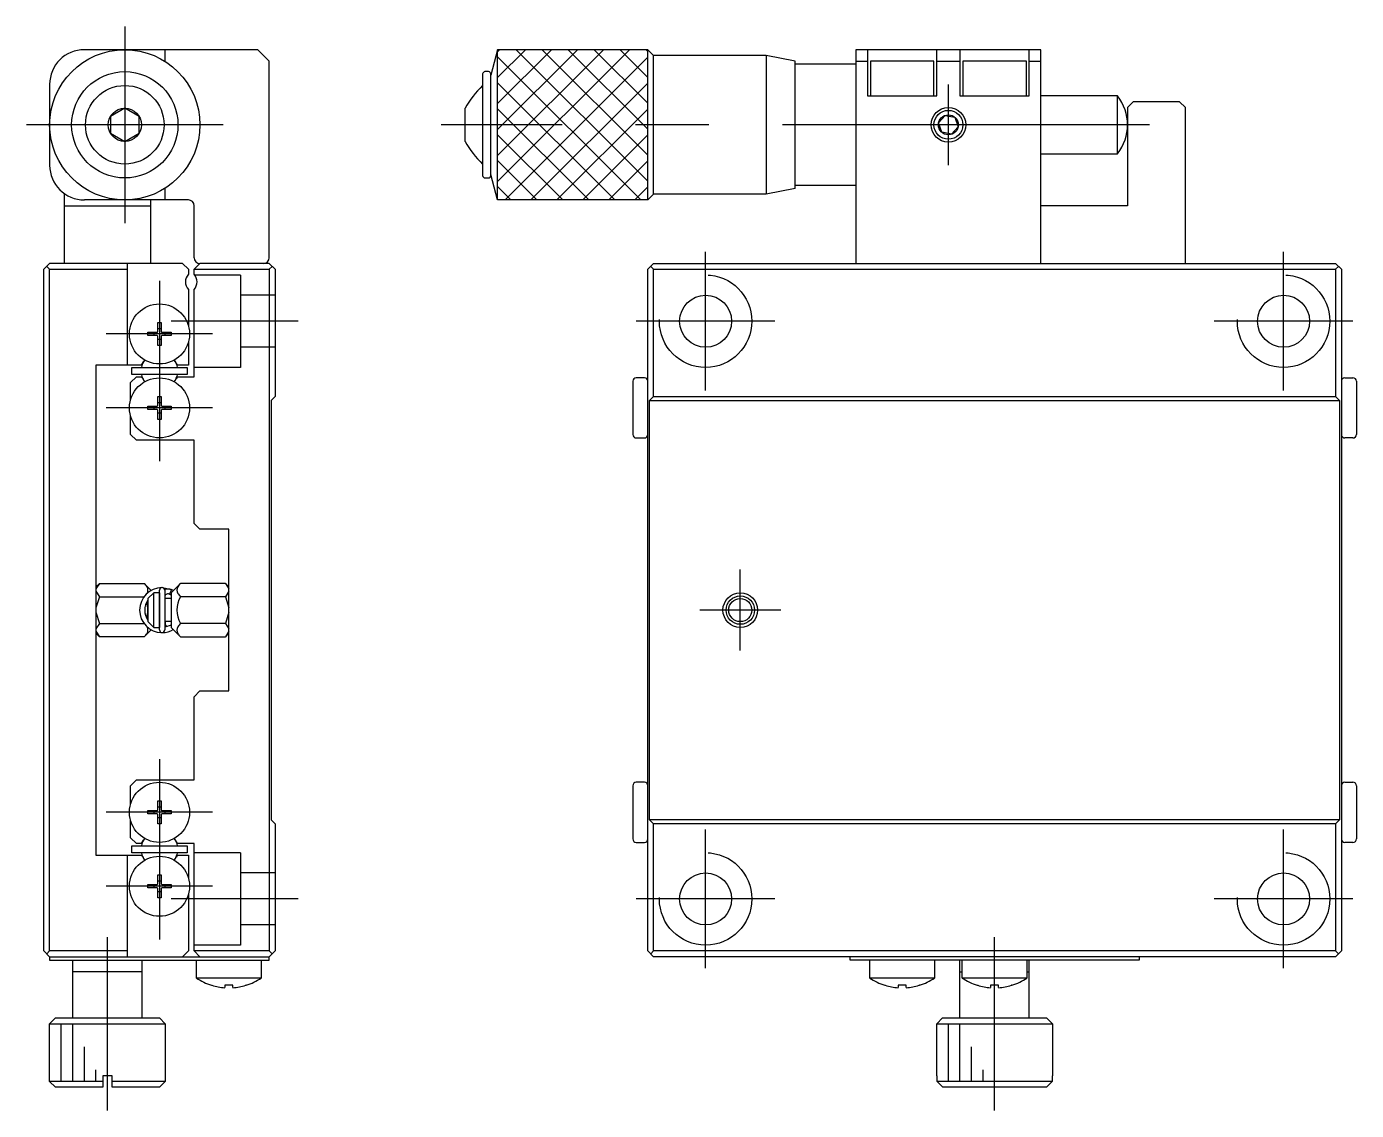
# Model space of a CAD drawing. Extents: x 1 to 263, y 0 to 182.
# Drawn here: x 147.7 to 262.8, y 53.5 to 147.3 of the extents above; entities that cross this region are included whole.
import ezdxf

# ---------------------------------------------------------------- set-up
doc = ezdxf.new("R2010")
doc.units = 0
doc.linetypes.add('CENTER', pattern=[50.8, 31.75, -6.35, 6.35, -6.35])
doc.linetypes.add('DASHED', pattern=[19.05, 12.7, -6.35])
doc.layers.get('0').update_dxf_attribs({"linetype": 'CONTINUOUS'})
doc.layers.add('CENTER', color=1, linetype='CENTER')

msp = doc.modelspace()

# ---------------------------------------------------------------- linework, layer by layer
at = {"color": 7, "linetype": 'CONTINUOUS'}
for p, q in [((167.71, 145.32), (152.71, 145.32)), ((159.71, 144.3), (159.71, 145.32)), ((168.71, 144.32), (167.71, 145.32)), ((188.46, 145.32), (187.87, 143.12)), ((201.46, 145.32), (188.46, 145.32)), ((188.46, 132.32), (188.46, 145.32)), ((201.96, 144.82), (201.46, 145.32)), ((201.46, 132.32), (201.46, 145.32)), ((235.46, 145.32), (219.46, 145.32)), ((219.46, 145.32), (219.46, 126.82)), ((220.46, 145.32), (220.46, 141.32)), ((226.46, 141.32), (226.46, 145.32)), ((228.46, 145.32), (228.46, 141.32)), ((234.46, 141.32), (234.46, 145.32)), ((235.46, 126.82), (235.46, 145.32)), ((168.71, 127.32), (168.71, 144.32)), ((211.71, 144.82), (201.96, 144.82)), ((201.96, 132.82), (201.96, 144.82)), ((214.21, 144.32), (211.71, 144.82)), ((211.71, 144.82), (211.71, 132.82)), ((214.21, 133.32), (214.21, 144.32)), ((219.46, 144.07), (214.21, 144.07)), ((219.46, 144.32), (220.46, 144.32)), ((226.21, 144.32), (220.71, 144.32)), ((220.71, 144.32), (220.71, 141.32)), ((226.21, 141.32), (226.21, 144.32)), ((226.46, 144.32), (228.46, 144.32)), ((234.21, 144.32), (228.71, 144.32)), ((228.71, 144.32), (228.71, 141.32)), ((234.21, 141.32), (234.21, 144.32)), ((234.46, 144.32), (235.46, 144.32)), ((187.17, 143.22), (187.17, 134.42)), ((187.67, 143.42), (187.37, 143.42)), ((187.87, 134.42), (187.87, 143.22)), ((149.71, 142.32), (149.71, 135.32)), ((220.46, 141.32), (226.46, 141.32)), ((228.46, 141.32), (234.46, 141.32)), ((242.08, 141.32), (235.46, 141.32)), ((242.08, 136.32), (242.08, 141.32)), ((243.46, 140.82), (242.96, 140.32)), ((247.46, 140.82), (243.46, 140.82)), ((247.96, 140.32), (247.46, 140.82)), ((156.21, 140.26), (154.96, 139.54)), ((154.96, 139.54), (154.96, 138.1)), ((157.46, 139.54), (156.21, 140.26)), ((157.46, 138.1), (157.46, 139.54)), ((185.66, 137.38), (185.66, 140.26)), ((226.61, 138.99), (227.18, 139.64)), ((227.18, 139.64), (228.03, 139.47)), ((228.03, 139.47), (228.31, 138.65)), ((242.96, 140.32), (242.96, 131.82)), ((247.96, 126.82), (247.96, 140.32)), ((154.96, 138.1), (156.21, 137.38)), ((156.21, 137.38), (157.46, 138.1)), ((226.89, 138.17), (226.61, 138.99)), ((227.74, 138), (226.89, 138.17)), ((228.31, 138.65), (227.74, 138)), ((235.46, 136.32), (242.08, 136.32)), ((187.37, 134.22), (187.67, 134.22)), ((188.46, 132.32), (187.87, 134.52)), ((219.46, 133.57), (214.21, 133.57)), ((150.96, 132.88), (150.96, 126.82)), ((161.71, 132.32), (152.71, 132.32)), ((158.46, 126.82), (158.46, 132.32)), ((159.71, 132.32), (159.71, 133.34)), ((201.46, 132.32), (188.46, 132.32)), ((201.96, 132.82), (201.46, 132.32)), ((211.71, 132.82), (201.96, 132.82)), ((214.21, 133.32), (211.71, 132.82)), ((150.96, 131.82), (158.46, 131.82)), ((162.21, 127.32), (162.21, 131.82)), ((242.96, 131.82), (235.46, 131.82)), ((149.21, 126.32), (149.71, 126.82)), ((149.71, 126.32), (149.46, 126.57)), ((161.21, 126.82), (149.71, 126.82)), ((156.41, 126.82), (156.41, 118.02)), ((161.21, 126.82), (161.71, 126.32)), ((162.21, 126.32), (162.71, 126.82)), ((168.71, 126.82), (162.71, 126.82)), ((168.71, 126.82), (169.21, 126.32)), ((168.71, 126.32), (168.96, 126.57)), ((201.46, 126.32), (201.96, 126.82)), ((201.96, 126.32), (201.71, 126.57)), ((201.96, 126.82), (260.96, 126.82)), ((260.96, 126.82), (261.46, 126.32)), ((260.96, 126.32), (261.21, 126.57)), ((149.21, 67.32), (149.21, 126.32)), ((149.71, 67.32), (149.71, 126.32)), ((149.71, 126.32), (156.41, 126.32)), ((161.71, 126.32), (161.71, 125.88)), ((162.21, 126.32), (168.71, 126.32)), ((162.21, 125.88), (162.21, 126.32)), ((168.71, 126.32), (168.71, 67.32)), ((169.21, 126.32), (169.21, 115.32)), ((201.46, 67.32), (201.46, 126.32)), ((201.96, 115.32), (201.96, 126.32)), ((201.96, 126.32), (260.96, 126.32)), ((260.96, 126.32), (260.96, 115.32)), ((261.46, 126.32), (261.46, 67.32)), ((161.71, 124.56), (161.71, 121.43)), ((162.21, 117.02), (162.21, 124.56)), ((158.21, 120.58), (158.21, 120.87)), ((158.21, 120.87), (159.01, 120.87)), ((158.74, 120.58), (158.74, 120.87)), ((159.07, 121.72), (159.36, 121.72)), ((159.07, 120.93), (159.07, 121.72)), ((159.07, 121.19), (159.36, 121.19)), ((159.36, 121.72), (159.36, 120.93)), ((159.42, 120.87), (160.21, 120.87)), ((159.68, 120.87), (159.68, 120.58)), ((160.21, 120.87), (160.21, 120.58)), ((159.01, 120.58), (158.21, 120.58)), ((159.07, 119.72), (159.07, 120.52)), ((159.36, 120.25), (159.07, 120.25)), ((159.36, 119.72), (159.07, 119.72)), ((159.36, 120.52), (159.36, 119.72)), ((160.21, 120.58), (159.42, 120.58)), ((161.71, 120.01), (161.71, 118.02)), ((157.66, 118.02), (153.71, 118.02)), ((153.71, 118.02), (153.71, 75.62)), ((156.81, 117.82), (161.61, 117.82)), ((156.81, 117.22), (156.81, 117.82)), ((157.66, 118.02), (157.84, 118.32)), ((160.76, 118.02), (160.59, 118.32)), ((161.71, 118.02), (160.76, 118.02)), ((161.61, 117.82), (161.61, 117.22)), ((156.71, 116.52), (157.21, 117.02)), ((156.71, 115.03), (156.71, 116.52)), ((161.61, 117.22), (156.81, 117.22)), ((157.21, 117.02), (157.66, 117.02)), ((157.66, 117.02), (157.79, 116.8)), ((160.76, 117.02), (160.64, 116.8)), ((160.76, 117.02), (162.21, 117.02)), ((200.16, 116.62), (200.16, 112.02)), ((201.16, 116.92), (200.46, 116.92)), ((261.76, 116.92), (262.46, 116.92)), ((262.76, 116.62), (262.76, 112.02)), ((159.07, 115.32), (159.36, 115.32)), ((159.07, 114.53), (159.07, 115.32)), ((159.36, 115.32), (159.36, 114.53)), ((169.21, 115.32), (168.86, 114.97)), ((201.61, 114.97), (201.96, 115.32)), ((201.96, 115.32), (260.96, 115.32)), ((260.96, 115.32), (261.31, 114.97)), ((158.21, 114.18), (158.21, 114.47)), ((158.21, 114.47), (159.01, 114.47)), ((159.01, 114.18), (158.21, 114.18)), ((158.74, 114.18), (158.74, 114.47)), ((159.07, 114.79), (159.36, 114.79)), ((159.07, 113.32), (159.07, 114.12)), ((159.36, 114.12), (159.36, 113.32)), ((159.42, 114.47), (160.21, 114.47)), ((160.21, 114.18), (159.42, 114.18)), ((159.68, 114.47), (159.68, 114.18)), ((160.21, 114.47), (160.21, 114.18)), ((168.86, 114.97), (168.86, 78.67)), ((201.61, 114.97), (261.31, 114.97)), ((201.61, 78.67), (201.61, 114.97)), ((261.31, 114.97), (261.31, 78.67)), ((156.71, 112.02), (156.71, 113.61)), ((159.36, 113.85), (159.07, 113.85)), ((159.36, 113.32), (159.07, 113.32)), ((157.21, 111.52), (156.71, 112.02)), ((200.46, 111.72), (201.16, 111.72)), ((262.46, 111.72), (261.76, 111.72)), ((162.21, 111.52), (157.21, 111.52)), ((162.21, 104.32), (162.21, 111.52)), ((162.71, 103.82), (162.21, 104.32)), ((165.21, 103.82), (162.71, 103.82)), ((165.21, 89.82), (165.21, 103.82)), ((153.71, 98.83), (154.01, 99.13)), ((154.01, 99.13), (153.71, 98.65)), ((154.01, 99.13), (157.9, 99.13)), ((157.9, 99.13), (158.5, 98.53)), ((161.02, 99.13), (160.21, 98.32)), ((164.91, 99.13), (161.02, 99.13)), ((165.21, 98.83), (164.91, 99.13)), ((164.91, 99.13), (165.21, 98.65)), ((153.71, 98.46), (154.01, 97.98)), ((154.01, 97.98), (153.71, 97.01)), ((154.01, 97.98), (157.87, 97.98)), ((158.71, 98.32), (158.21, 97.82)), ((158.21, 97.82), (158.21, 95.82)), ((159.21, 98.32), (158.71, 98.32)), ((158.71, 95.32), (158.71, 98.32)), ((159.21, 95.1), (159.21, 98.55)), ((159.21, 98.32), (159.21, 95.32)), ((159.48, 98.77), (159.99, 98.67)), ((159.66, 98.61), (159.67, 98.61)), ((159.66, 98.55), (159.66, 95.1)), ((160.21, 97.82), (159.66, 97.82)), ((159.67, 98.61), (159.7, 98.63)), ((159.7, 98.63), (159.73, 98.64)), ((159.71, 97.82), (159.71, 98.1)), ((159.73, 98.64), (159.77, 98.65)), ((159.77, 98.65), (159.8, 98.66)), ((159.8, 98.66), (159.84, 98.66)), ((159.84, 98.66), (159.87, 98.66)), ((159.87, 98.66), (159.91, 98.67)), ((159.91, 98.67), (159.94, 98.67)), ((159.94, 98.67), (159.98, 98.67)), ((159.98, 98.67), (160.02, 98.66)), ((160.02, 98.66), (160.05, 98.66)), ((160.05, 98.2), (160.04, 98.19)), ((160.21, 98.11), (160.04, 98.19)), ((160.05, 98.66), (160.09, 98.65)), ((160.06, 98.2), (160.05, 98.2)), ((160.05, 98.2), (160.05, 98.2)), ((160.07, 98.22), (160.06, 98.21)), ((160.06, 98.21), (160.06, 98.2)), ((160.08, 98.24), (160.07, 98.23)), ((160.07, 98.23), (160.07, 98.22)), ((160.09, 98.25), (160.08, 98.24)), ((160.09, 98.65), (160.12, 98.64)), ((160.1, 98.27), (160.09, 98.26)), ((160.09, 98.26), (160.09, 98.25)), ((160.09, 98.25), (160.09, 98.25)), ((160.12, 98.3), (160.1, 98.27)), ((160.12, 98.64), (160.19, 98.62)), ((160.13, 98.34), (160.12, 98.3)), ((160.15, 98.37), (160.13, 98.34)), ((160.17, 98.41), (160.15, 98.37)), ((160.18, 98.44), (160.17, 98.41)), ((160.19, 98.48), (160.18, 98.44)), ((160.19, 98.62), (160.22, 98.61)), ((160.2, 98.51), (160.19, 98.48)), ((160.21, 98.52), (160.2, 98.51)), ((160.22, 98.55), (160.21, 98.54)), ((160.21, 98.54), (160.21, 98.52)), ((160.21, 98.32), (160.21, 95.32)), ((160.22, 98.61), (160.22, 98.61)), ((160.22, 98.61), (160.22, 98.6)), ((160.41, 98.51), (160.22, 98.61)), ((160.22, 98.6), (160.22, 98.6)), ((160.22, 98.6), (160.22, 98.6)), ((160.22, 98.6), (160.22, 98.59)), ((160.22, 98.59), (160.22, 98.58)), ((160.22, 98.58), (160.22, 98.57)), ((160.22, 98.57), (160.22, 98.56)), ((160.22, 98.56), (160.22, 98.55)), ((164.91, 97.98), (161.02, 97.98)), ((165.21, 98.46), (164.91, 97.98)), ((164.91, 97.98), (165.21, 97.01)), ((153.71, 96.63), (154.01, 95.67)), ((154.01, 95.67), (153.71, 95.19)), ((154.01, 95.67), (157.87, 95.67)), ((158.21, 95.82), (158.71, 95.32)), ((160.21, 95.82), (159.66, 95.82)), ((160.21, 95.53), (159.66, 95.34)), ((159.71, 95.82), (159.71, 95.54)), ((164.91, 95.67), (161.02, 95.67)), ((165.21, 96.63), (164.91, 95.67)), ((164.91, 95.67), (165.21, 95.19)), ((153.71, 94.99), (154.01, 94.51)), ((154.01, 94.51), (153.71, 94.81)), ((157.9, 94.51), (154.01, 94.51)), ((158.5, 95.11), (157.9, 94.51)), ((158.71, 95.32), (159.21, 95.32)), ((160.21, 95.32), (161.02, 94.51)), ((161.02, 94.51), (164.91, 94.51)), ((165.21, 94.99), (164.91, 94.51)), ((164.91, 94.51), (165.21, 94.81)), ((162.21, 89.32), (162.71, 89.82)), ((162.71, 89.82), (165.21, 89.82)), ((162.21, 82.12), (162.21, 89.32)), ((156.71, 81.62), (157.21, 82.12)), ((157.21, 82.12), (162.21, 82.12)), ((201.16, 81.92), (200.46, 81.92)), ((261.76, 81.92), (262.46, 81.92)), ((156.71, 80.03), (156.71, 81.62)), ((200.16, 81.62), (200.16, 77.02)), ((262.76, 81.62), (262.76, 77.02)), ((158.21, 79.18), (158.21, 79.47)), ((158.21, 79.47), (159.01, 79.47)), ((158.74, 79.18), (158.74, 79.47)), ((159.07, 80.32), (159.36, 80.32)), ((159.07, 79.53), (159.07, 80.32)), ((159.07, 79.79), (159.36, 79.79)), ((159.36, 80.32), (159.36, 79.53)), ((159.42, 79.47), (160.21, 79.47)), ((159.68, 79.47), (159.68, 79.18)), ((160.21, 79.47), (160.21, 79.18)), ((156.71, 77.12), (156.71, 78.61)), ((159.01, 79.18), (158.21, 79.18)), ((159.07, 78.32), (159.07, 79.12)), ((159.36, 78.85), (159.07, 78.85)), ((159.36, 78.32), (159.07, 78.32)), ((159.36, 79.12), (159.36, 78.32)), ((160.21, 79.18), (159.42, 79.18)), ((168.86, 78.67), (169.21, 78.32)), ((169.21, 78.32), (169.21, 67.32)), ((261.31, 78.67), (201.61, 78.67)), ((201.96, 78.32), (201.61, 78.67)), ((260.96, 78.32), (201.96, 78.32)), ((201.96, 67.32), (201.96, 78.32)), ((261.31, 78.67), (260.96, 78.32)), ((260.96, 78.32), (260.96, 67.32)), ((157.21, 76.62), (156.71, 77.12)), ((156.81, 76.42), (161.61, 76.42)), ((156.81, 75.82), (156.81, 76.42)), ((157.66, 76.62), (157.21, 76.62)), ((157.66, 76.62), (157.84, 76.92)), ((160.76, 76.62), (160.59, 76.92)), ((162.21, 76.62), (160.76, 76.62)), ((161.61, 76.42), (161.61, 75.82)), ((162.21, 67.32), (162.21, 76.62)), ((200.46, 76.72), (201.16, 76.72)), ((262.46, 76.72), (261.76, 76.72)), ((153.71, 75.62), (157.66, 75.62)), ((156.41, 75.62), (156.41, 66.82)), ((161.61, 75.82), (156.81, 75.82)), ((157.66, 75.62), (157.79, 75.4)), ((160.76, 75.62), (160.64, 75.4)), ((160.76, 75.62), (161.71, 75.62)), ((161.71, 75.62), (161.71, 73.63)), ((159.07, 73.92), (159.36, 73.92)), ((159.07, 73.13), (159.07, 73.92)), ((159.36, 73.92), (159.36, 73.13)), ((158.21, 72.78), (158.21, 73.07)), ((158.21, 73.07), (159.01, 73.07)), ((159.01, 72.78), (158.21, 72.78)), ((158.74, 72.78), (158.74, 73.07)), ((159.07, 73.39), (159.36, 73.39)), ((159.07, 71.92), (159.07, 72.72)), ((159.36, 72.72), (159.36, 71.92)), ((159.42, 73.07), (160.21, 73.07)), ((160.21, 72.78), (159.42, 72.78)), ((159.68, 73.07), (159.68, 72.78)), ((160.21, 73.07), (160.21, 72.78)), ((159.36, 72.45), (159.07, 72.45)), ((159.36, 71.92), (159.07, 71.92)), ((161.71, 72.21), (161.71, 67.32)), ((149.71, 66.82), (149.21, 67.32)), ((149.71, 67.32), (149.46, 67.07)), ((156.41, 67.32), (149.71, 67.32)), ((149.71, 66.82), (168.71, 66.82)), ((149.71, 66.82), (149.71, 66.52)), ((161.71, 67.32), (161.21, 66.82)), ((162.71, 66.82), (162.21, 67.32)), ((168.71, 67.32), (162.21, 67.32)), ((169.21, 67.32), (168.71, 66.82)), ((168.71, 67.32), (168.96, 67.07)), ((168.71, 66.52), (168.71, 66.82)), ((201.96, 66.82), (201.46, 67.32)), ((201.96, 67.32), (201.71, 67.07)), ((260.96, 67.32), (201.96, 67.32)), ((260.96, 66.82), (201.96, 66.82)), ((218.96, 66.52), (218.96, 66.82)), ((243.96, 66.82), (243.96, 66.52)), ((260.96, 67.32), (261.21, 67.07)), ((261.46, 67.32), (260.96, 66.82)), ((149.71, 66.52), (168.71, 66.52)), ((151.71, 61.52), (151.71, 66.52)), ((157.71, 61.52), (157.71, 66.52)), ((162.41, 64.98), (162.41, 66.52)), ((168.01, 66.52), (168.01, 64.98)), ((243.96, 66.52), (218.96, 66.52)), ((220.66, 64.98), (220.66, 66.52)), ((226.26, 66.52), (226.26, 64.98)), ((228.46, 61.52), (228.46, 66.52)), ((228.66, 64.98), (228.66, 66.52)), ((234.26, 66.52), (234.26, 64.98)), ((234.46, 61.52), (234.46, 66.52)), ((157.71, 65.52), (151.71, 65.52)), ((168.01, 64.98), (162.41, 64.98)), ((226.26, 64.98), (220.66, 64.98)), ((228.46, 65.52), (228.66, 65.52)), ((234.26, 64.98), (228.66, 64.98)), ((234.26, 65.52), (234.46, 65.52)), ((163.71, 64.35), (163.76, 64.35)), ((165.56, 64.35), (164.86, 64.35)), ((164.86, 64.35), (164.86, 64.15)), ((165.56, 64.15), (165.56, 64.35)), ((166.71, 64.35), (166.67, 64.35)), ((221.96, 64.35), (222, 64.35)), ((223.81, 64.35), (223.11, 64.35)), ((223.11, 64.35), (223.11, 64.15)), ((223.81, 64.15), (223.81, 64.35)), ((224.96, 64.35), (224.92, 64.35)), ((229.96, 64.35), (230, 64.35)), ((231.81, 64.35), (231.11, 64.35)), ((231.11, 64.35), (231.11, 64.15)), ((231.81, 64.15), (231.81, 64.35)), ((232.96, 64.35), (232.92, 64.35)), ((149.71, 61.02), (150.21, 61.52)), ((149.71, 61.02), (159.71, 61.02)), ((149.71, 56.02), (149.71, 61.02)), ((150.21, 61.52), (159.21, 61.52)), ((159.21, 61.52), (159.71, 61.02)), ((159.71, 61.02), (159.71, 56.02)), ((226.46, 61.02), (226.96, 61.52)), ((226.46, 61.02), (236.46, 61.02)), ((226.46, 56.52), (226.46, 61.02)), ((226.96, 61.52), (235.96, 61.52)), ((235.96, 61.52), (236.46, 61.02)), ((236.46, 61.02), (236.46, 56.52)), ((155.11, 56.52), (154.31, 56.52)), ((154.31, 56.52), (154.31, 55.52)), ((155.11, 55.52), (155.11, 56.52)), ((226.48, 56.52), (226.46, 56.52)), ((226.48, 56.02), (226.48, 56.52)), ((236.46, 56.52), (236.44, 56.52)), ((236.44, 56.52), (236.44, 56.02)), ((154.31, 56.02), (149.71, 56.02)), ((150.21, 55.52), (149.71, 56.02)), ((154.31, 55.52), (150.21, 55.52)), ((159.71, 56.02), (155.11, 56.02)), ((159.21, 55.52), (155.11, 55.52)), ((159.71, 56.02), (159.21, 55.52)), ((236.44, 56.02), (226.48, 56.02)), ((226.98, 55.52), (226.48, 56.02)), ((235.94, 55.52), (226.98, 55.52)), ((236.44, 56.02), (235.94, 55.52))]:
    msp.add_line(p, q, dxfattribs=at)
at = {"color": 3, "linetype": 'CONTINUOUS'}
for p, q in [((188.46, 145.14), (188.64, 145.32)), ((188.46, 142.9), (190.88, 145.32)), ((188.46, 140.65), (193.13, 145.32)), ((188.46, 138.41), (195.37, 145.32)), ((188.46, 136.16), (197.62, 145.32)), ((188.46, 133.92), (199.86, 145.32)), ((201.46, 133.94), (190.08, 145.32)), ((201.46, 136.19), (192.33, 145.32)), ((201.46, 138.43), (194.57, 145.32)), ((201.46, 140.68), (196.82, 145.32)), ((201.46, 142.92), (199.06, 145.32)), ((201.46, 145.17), (201.31, 145.32)), ((200.84, 132.32), (188.46, 144.7)), ((189.11, 132.32), (201.46, 144.67)), ((198.59, 132.32), (188.46, 142.45)), ((191.35, 132.32), (201.46, 142.43)), ((196.35, 132.32), (188.46, 140.21)), ((193.6, 132.32), (201.46, 140.18)), ((194.1, 132.32), (188.46, 137.96)), ((195.84, 132.32), (201.46, 137.94)), ((191.86, 132.32), (188.46, 135.72)), ((198.09, 132.32), (201.46, 135.69)), ((189.61, 132.32), (188.46, 133.47)), ((200.33, 132.32), (201.46, 133.45)), ((150.71, 56.02), (150.71, 61.02)), ((151.71, 56.02), (151.71, 61.02)), ((227.46, 56.02), (227.46, 61.02)), ((228.46, 56.02), (228.46, 61.02)), ((152.71, 56.02), (152.71, 59.02)), ((229.46, 56.02), (229.46, 59.02)), ((153.71, 56.02), (153.71, 57.02)), ((230.46, 56.02), (230.46, 57.02))]:
    msp.add_line(p, q, dxfattribs=at)
at = {"color": 3, "linetype": 'DASHED'}
for p, q in [((166.21, 125.82), (162.26, 125.82)), ((166.21, 125.82), (166.21, 117.82)), ((169.21, 124.07), (166.21, 124.07)), ((169.21, 119.57), (166.21, 119.57)), ((166.21, 117.82), (162.21, 117.82)), ((166.21, 75.82), (162.21, 75.82)), ((166.21, 75.82), (166.21, 67.82)), ((169.21, 74.07), (166.21, 74.07)), ((169.21, 69.57), (166.21, 69.57)), ((166.21, 67.82), (162.21, 67.82))]:
    msp.add_line(p, q, dxfattribs=at)
at = {"color": 7, "linetype": 'CONTINUOUS'}
for centre, radius in [((156.21, 138.82), 6.5), ((156.21, 138.82), 4.6), ((156.21, 138.82), 3.4), ((156.21, 138.82), 1.44), ((227.46, 138.82), 1.5), ((227.46, 138.82), 1.25), ((227.46, 138.82), 0.866), ((159.21, 120.72), 2.6), ((206.46, 121.82), 2.25), ((256.46, 121.82), 2.25), ((159.21, 114.32), 2.6), ((209.46, 96.82), 1.23), ((209.46, 96.82), 1), ((159.21, 79.32), 2.6), ((159.21, 72.92), 2.6), ((206.46, 71.82), 2.25), ((256.46, 71.82), 2.25)]:
    msp.add_circle(centre, radius, dxfattribs=at)
at = {"color": 3, "linetype": 'DASHED'}
for centre in [(206.46, 121.82), (256.46, 121.82), (206.46, 71.82), (256.46, 71.82)]:
    msp.add_circle(centre, 4, dxfattribs=at)
at = {"color": 3, "linetype": 'CONTINUOUS'}
msp.add_circle((209.46, 96.82), 1.5, dxfattribs=at)
at = {"color": 7, "linetype": 'CONTINUOUS'}
for centre, radius, start, end in [((152.71, 142.32), 3, 90, 180), ((187.37, 143.22), 0.2, 90, 180), ((187.67, 143.22), 0.2, 360, 90), ((192.55, 136.5), 7.85, 133.2792, 151.3848), ((238.96, 138.82), 4, 321.3178, 38.6822), ((192.55, 141.14), 7.85, 208.6152, 226.7208), ((152.71, 135.32), 3, 180, 270), ((187.37, 134.42), 0.2, 180, 270), ((187.67, 134.42), 0.2, 270, 0), ((161.71, 131.82), 0.5, 0, 90), ((162.71, 127.32), 0.5, 180, 270), ((168.21, 127.32), 0.5, 270, 0), ((162.46, 125.22), 1, 138.5904, 221.4096), ((161.46, 125.22), 1, 318.5904, 41.4096), ((159.01, 120.93), 0.06, 270, 0), ((159.42, 120.93), 0.06, 180, 270), ((159.01, 120.52), 0.06, 360, 90), ((159.42, 120.52), 0.06, 90, 180), ((159.21, 117.52), 1.59, 143.8027, 169.1069), ((159.33, 117.41), 1.75, 142.9941, 148.6215), ((159.21, 117.52), 1.59, 10.8931, 36.1973), ((159.1, 117.41), 1.75, 31.3785, 37.0059), ((159.21, 117.52), 1.59, 190.8931, 216.1973), ((159.33, 117.64), 1.75, 208.6217, 217.006), ((159.21, 117.52), 1.59, 323.8027, 349.1069), ((159.1, 117.64), 1.75, 322.994, 331.3783), ((200.46, 116.62), 0.3, 90, 180), ((201.16, 116.62), 0.3, 360, 90), ((261.76, 116.62), 0.3, 90, 180), ((262.46, 116.62), 0.3, 360, 90), ((159.01, 114.53), 0.06, 270, 0), ((159.01, 114.12), 0.06, 360, 90), ((159.42, 114.53), 0.06, 180, 270), ((159.42, 114.12), 0.06, 90, 180), ((200.46, 112.02), 0.3, 180, 270), ((201.16, 112.02), 0.3, 270, 0), ((261.76, 112.02), 0.3, 180, 270), ((262.46, 112.02), 0.3, 270, 0), ((156.88, 98.09), 1.46, 30.8801, 44.6127), ((162.05, 98.09), 1.46, 135.3873, 149.1199), ((159.44, 96.82), 1.95, 90.7433, 269.2229), ((157.66, 98.55), 0.554, 329.0926, 31.283), ((159.44, 98.55), 0.225, 360, 180), ((159.94, 97.95), 0.271, 66.8141, 180.7729), ((161.27, 98.55), 0.554, 148.717, 210.9074), ((163.03, 96.82), 2.31, 150.0163, 209.9837), ((162, 98.98), 1.4, 210.5297, 225.8349), ((159.44, 96.82), 1.5, 144.7293, 215.2707), ((155.9, 96.82), 2.31, 342.5642, 17.4237), ((159.94, 95.7), 0.274, 179.6299, 264.6503), ((162, 94.66), 1.4, 134.1651, 149.4703), ((156.88, 95.55), 1.46, 315.3886, 329.1199), ((157.66, 95.09), 0.554, 328.717, 30.9384), ((159.44, 95.1), 0.225, 180, 360), ((159.44, 96.82), 1.95, 270.7814, 299.7569), ((161.27, 95.09), 0.554, 149.0926, 211.283), ((162.05, 95.55), 1.46, 210.8801, 224.6139), ((162.05, 95.55), 1.46, 225.3861, 225.3873), ((200.46, 81.62), 0.3, 90, 180), ((201.16, 81.62), 0.3, 360, 90), ((261.76, 81.62), 0.3, 90, 180), ((262.46, 81.62), 0.3, 360, 90), ((159.01, 79.53), 0.06, 270, 0), ((159.42, 79.53), 0.06, 180, 270), ((159.01, 79.12), 0.06, 360, 90), ((159.42, 79.12), 0.06, 90, 180), ((159.21, 76.12), 1.59, 143.8027, 169.1069), ((159.33, 76.01), 1.75, 142.9941, 148.6215), ((159.21, 76.12), 1.59, 10.8931, 36.1973), ((159.1, 76.01), 1.75, 31.3785, 37.0059), ((200.46, 77.02), 0.3, 180, 270), ((201.16, 77.02), 0.3, 270, 0), ((261.76, 77.02), 0.3, 180, 270), ((262.46, 77.02), 0.3, 270, 0), ((159.21, 76.12), 1.59, 190.8931, 216.1973), ((159.33, 76.24), 1.75, 208.6217, 217.006), ((159.21, 76.12), 1.59, 323.8027, 349.1069), ((159.1, 76.24), 1.75, 322.994, 331.3783), ((159.01, 73.13), 0.06, 270, 0), ((159.01, 72.72), 0.06, 360, 90), ((159.42, 73.13), 0.06, 180, 270), ((159.42, 72.72), 0.06, 90, 180), ((165.21, 69.12), 5, 235.9442, 252.5424), ((165.21, 69.12), 5, 287.4576, 304.0558), ((223.46, 69.12), 5, 235.9442, 252.5424), ((223.46, 69.12), 5, 287.4576, 304.0558), ((231.46, 69.12), 5, 235.9442, 252.5424), ((231.46, 69.12), 5, 287.4576, 304.0558), ((165.21, 69.12), 4.99, 252.9961, 265.9761), ((165.21, 69.12), 4.99, 274.0239, 287.0039), ((223.46, 69.12), 4.99, 252.9961, 265.9761), ((223.46, 69.12), 4.99, 274.0239, 287.0039), ((231.46, 69.12), 4.99, 252.9961, 265.9761), ((231.46, 69.12), 4.99, 274.0239, 287.0039)]:
    msp.add_arc(centre, radius, start, end, dxfattribs=at)
at = {"layer": 'CENTER', "color": 1, "linetype": 'CENTER'}
for p, q in [((156.21, 147.32), (156.21, 130.32)), ((227.46, 135.32), (227.46, 142.32)), ((164.71, 138.82), (147.71, 138.82)), ((244.85, 138.82), (183.57, 138.82)), ((206.46, 115.82), (206.46, 127.82)), ((256.46, 115.82), (256.46, 127.82)), ((159.21, 125.32), (159.21, 109.72)), ((171.21, 121.82), (160.21, 121.82)), ((212.46, 121.82), (200.46, 121.82)), ((262.46, 121.82), (250.46, 121.82)), ((163.81, 120.72), (154.61, 120.72)), ((163.81, 114.32), (154.61, 114.32)), ((209.46, 93.32), (209.46, 100.32)), ((212.96, 96.82), (205.96, 96.82)), ((159.21, 83.92), (159.21, 68.32)), ((163.81, 79.32), (154.61, 79.32)), ((206.46, 65.82), (206.46, 77.82)), ((256.46, 65.82), (256.46, 77.82)), ((163.81, 72.92), (154.61, 72.92)), ((171.21, 71.82), (160.21, 71.82)), ((212.46, 71.82), (200.46, 71.82)), ((262.46, 71.82), (250.46, 71.82)), ((154.71, 53.52), (154.71, 68.52)), ((231.46, 53.52), (231.46, 68.52))]:
    msp.add_line(p, q, dxfattribs=at)

doc.saveas('drawing.dxf')
